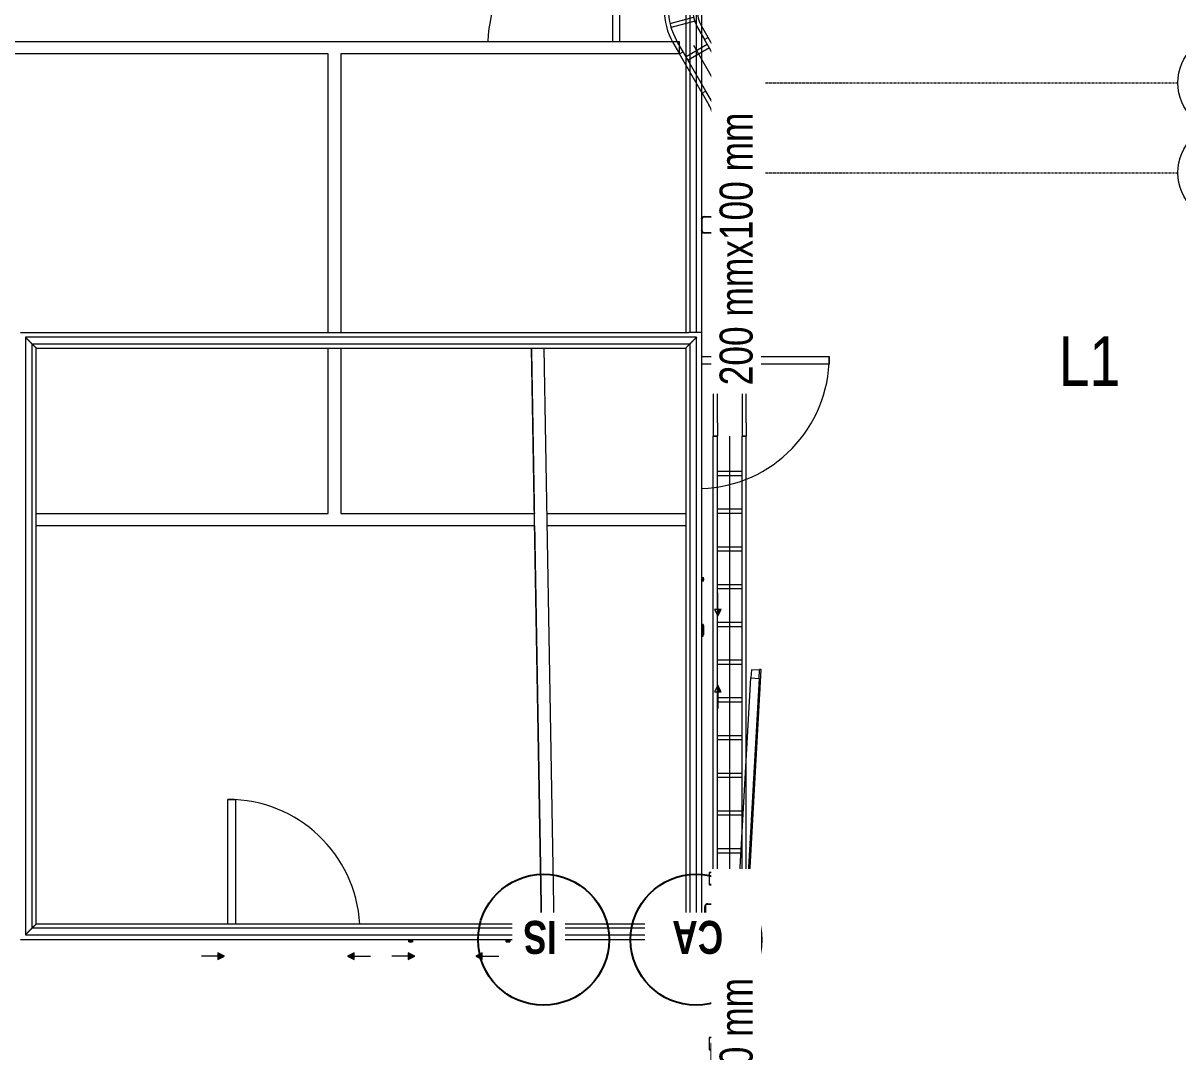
# Model space of a CAD drawing. Header units: centimetres. Extents: x -1906 to 5208, y -261 to 2955.
# Drawn here: x 3572 to 4272, y 744 to 1367 of the extents above; entities that cross this region are included whole.
import ezdxf

# ---------------------------------------------------------------- set-up
doc = ezdxf.new("R2010")
doc.units = ezdxf.units.CM
for name, pattern in [('_Overhead_2_', [0.47625, 0.3175, -0.15875]), ('Grid Line', [2.2225, 1.27, -0.3175, 0.3175, -0.3175]), ('Hidden', [0.714375, 0.47625, -0.238125])]:
    doc.linetypes.add(name, pattern=pattern)
for name, color, linetype, lineweight in [('A-ANNO-NOTE', 7, 'Continuous', 18), ('A-DETL-GENF', 7, 'Continuous', 18), ('A-DETL-HDLN', 7, 'Hidden', 18), ('A-DOOR', 7, 'Continuous', 18), ('A-FLOR', 7, 'Continuous', 18), ('A-FLOR-HRAL', 7, 'Continuous', 9), ('A-GENM', 7, 'Continuous', 18), ('A-GLAZ', 7, 'Continuous', 18), ('A-WALL', 7, 'Continuous', 18), ('E-CABL-TRAY', 7, 'Continuous', 18), ('E-CABL-TRAY-CNTR', 7, 'Continuous', 18), ('E-CABL-TRAY-IDEN', 7, 'Continuous', 9), ('E-LITE-EQPM', 7, 'Continuous', 18), ('E-LITE-EQPM-IDEN', 7, 'Continuous', 18), ('M-EQPM', 7, 'Continuous', 18), ('S-COLS', 7, 'Continuous', 18), ('S-GRID', 7, 'Continuous', 9), ('S-GRID-IDEN', 7, 'Continuous', 9)]:
    doc.layers.add(name, color=color, linetype=linetype, lineweight=lineweight)
doc.layers.add('E-CABL-TRAY-ANNO', color=7, linetype='Continuous', lineweight=18, true_color=0x007f00)
doc.styles.add('Arial_1', font='arial.ttf', dxfattribs={"width": 0.8, "height": 30})
doc.styles.add('Century Gothic_1', font='GOTHIC.TTF', dxfattribs={"width": 0.8, "height": 20})
doc.styles.add('Century Gothic_B_1', font='GOTHICB.TTF', dxfattribs={"width": 0.8, "height": 20})

# ---------------------------------------------------------------- blocks, each defined once
blk = doc.blocks.new('HSS Rectangular-Column - 100 x 100 mm-1540484-Planta Bodega almacenamiento insumos')
at = {"layer": 'S-COLS', "color": 253, "lineweight": 9, "true_color": 0xaaaaaa}
for p, q in [((-4.6, 3.6475), (-4.6, -3.6475)), ((3.6475, 4.6), (-3.6475, 4.6)), ((-3.095, 5), (3.095, 5)), ((4.6, -3.6475), (4.6, 3.6475)), ((5, 3.095), (5, -3.095)), ((-3.6475, -4.6), (3.6475, -4.6)), ((3.095, -5), (-3.095, -5))]:
    blk.add_line(p, q, dxfattribs=at)
for centre, radius, start, end in [((-3.095, 3.095), 1.905, 90, 172.8625433), ((-3.6475, 3.6475), 0.9525, 90, 180), ((3.095, 3.095), 1.905, 360, 90), ((3.6475, 3.6475), 0.9525, 360, 90), ((-3.095, -3.095), 1.905, 187.1374567, 270), ((-3.6475, -3.6475), 0.9525, 180, 270), ((3.095, -3.095), 1.905, 270, 360), ((3.6475, -3.6475), 0.9525, 270, 0)]:
    blk.add_arc(centre, radius, start, end, dxfattribs=at)
blk = doc.blocks.new('HSS Rectangular-Column - 75 x 75-1540948-Planta Bodega almacenamiento insumos')
at = {"layer": 'S-COLS', "color": 253, "lineweight": 9, "true_color": 0xaaaaaa}
for p, q in [((2.36, 3.75), (2.8, 3.75)), ((3.35, -2.4), (3.35, 2.4)), ((3.75, 2.8), (3.75, -2.8)), ((2.8, -3.75), (2.36, -3.75))]:
    blk.add_line(p, q, dxfattribs=at)
for centre, radius, start, end in [((2.4, 2.4), 0.953, 360, 90), ((2.8, 2.8), 0.95, 360, 90), ((2.4, -2.4), 0.952, 270, 360), ((2.8, -2.8), 0.95, 270, 360)]:
    blk.add_arc(centre, radius, start, end, dxfattribs=at)
blk = doc.blocks.new('HSS Rectangular-Column - 100 x 100 mm-1541140-Planta Bodega almacenamiento insumos')
at = {"layer": 'S-COLS', "color": 253, "lineweight": 9, "true_color": 0xaaaaaa}
for p, q in [((-5, -3.1), (-5, 3.09)), ((-4.6, 3.65), (-4.6, -3.65)), ((1.14, 4.6), (-3.65, 4.6)), ((-3.1, 5), (1.14, 5)), ((1.61, 5), (3.09, 5)), ((3.65, 4.6), (1.61, 4.6)), ((4.6, -3.65), (4.6, 3.65)), ((5, 3.09), (5, -3.1)), ((-3.65, -4.6), (1.14, -4.6)), ((1.14, -5), (-3.1, -5)), ((1.61, -4.6), (3.65, -4.6)), ((3.09, -5), (1.61, -5))]:
    blk.add_line(p, q, dxfattribs=at)
for centre, radius, start, end in [((-3.1, 3.09), 1.9, 90, 180), ((-3.65, 3.65), 0.952, 90, 180), ((3.09, 3.09), 1.91, 360, 90), ((3.65, 3.65), 0.953, 360, 90), ((-3.1, -3.1), 1.91, 180, 270), ((-3.65, -3.65), 0.953, 180, 270), ((3.09, -3.1), 1.9, 270, 360), ((3.65, -3.65), 0.952, 270, 0)]:
    blk.add_arc(centre, radius, start, end, dxfattribs=at)
blk = doc.blocks.new('Cerca Interior 1_00 x 2_45 - L_1_00m-1533187-Planta Bodega almacenamiento insumos')
at = {"layer": 'A-GENM', "color": 254, "lineweight": 9, "true_color": 0xd4d4d4}
for p, q in [((-22.05, 2.8), (-25.3, 2.8)), ((-25.3, 2.8), (-25.3, -2.8)), ((-25, 2.5), (-22.05, 2.5)), ((-25, -2.5), (-25, 2.5)), ((0, 2.8), (-22.05, 2.8)), ((-22.05, 2.5), (0, 2.5)), ((-3.75, 3.45), (-3.75, -3.45)), ((-3.6, -3.45), (-3.6, 3.45)), ((3.45, 3.75), (-3.45, 3.75)), ((-3.45, 3.6), (3.45, 3.6)), ((0, 2.5), (0, 2.8)), ((3.6, 0.25), (0, 0.25)), ((0, 0.25), (0, 0.13)), ((3.6, 3.45), (3.6, -3.45)), ((3.75, -3.45), (3.75, 3.45)), ((96.25, 0.25), (3.75, 0.25)), ((96.25, 3.45), (96.25, -3.45)), ((96.4, -3.45), (96.4, 3.45)), ((100, 0.25), (96.4, 0.25)), ((103.45, 3.75), (96.55, 3.75)), ((96.55, 3.6), (103.45, 3.6)), ((100, -0.25), (100, 0.25)), ((103.6, 3.45), (103.6, -3.45)), ((103.75, -3.45), (103.75, 3.45)), ((-25.3, -2.8), (-22.05, -2.8)), ((-22.05, -2.5), (-25, -2.5)), ((0, -2.5), (-22.05, -2.5)), ((-22.05, -2.8), (0, -2.8)), ((3.45, -3.6), (-3.45, -3.6)), ((-3.45, -3.75), (3.45, -3.75)), ((0, -0.25), (3.6, -0.25)), ((0, -2.8), (0, -2.5)), ((3.75, -0.25), (96.25, -0.25)), ((96.4, -0.25), (100, -0.25)), ((103.45, -3.6), (96.55, -3.6)), ((96.55, -3.75), (103.45, -3.75))]:
    blk.add_line(p, q, dxfattribs=at)
for centre, radius, start, end in [((-3.45, 3.45), 0.3, 90, 180), ((-3.45, 3.45), 0.3, 90, 180), ((-3.45, 3.45), 0.15, 90, 180), ((-3.45, 3.45), 0.15, 90, 180), ((0, 0), 0.25, 360, 180), ((0, 0), 0.25, 180, 360), ((0, 0), 0.25, 180, 195), ((0, 0), 0.25, 90, 165), ((3.45, 3.45), 0.3, 0, 90), ((3.45, 3.45), 0.3, 360, 90), ((3.45, 3.45), 0.15, 360, 90), ((3.45, 3.45), 0.15, 0, 90), ((10, 0), 0.25, 0, 180), ((10, 0), 0.25, 180, 360), ((90, 0), 0.25, 0, 180), ((90, 0), 0.25, 180, 360), ((96.55, 3.45), 0.3, 90, 180), ((96.55, 3.45), 0.3, 90, 180), ((96.55, 3.45), 0.15, 90, 180), ((96.55, 3.45), 0.15, 90, 180), ((103.45, 3.45), 0.3, 0, 90), ((103.45, 3.45), 0.3, 360, 90), ((103.45, 3.45), 0.15, 360, 90), ((103.45, 3.45), 0.15, 360, 90), ((-3.45, -3.45), 0.3, 180, 270), ((-3.45, -3.45), 0.3, 180, 270), ((-3.45, -3.45), 0.15, 180, 270), ((-3.45, -3.45), 0.15, 180, 270), ((0, 0), 0.25, 210, 270), ((3.45, -3.45), 0.3, 270, 0), ((3.45, -3.45), 0.15, 270, 360), ((3.45, -3.45), 0.3, 270, 360), ((3.45, -3.45), 0.15, 270, 0), ((96.55, -3.45), 0.3, 180, 270), ((96.55, -3.45), 0.3, 180, 270), ((96.55, -3.45), 0.15, 180, 270), ((96.55, -3.45), 0.15, 180, 270), ((103.45, -3.45), 0.3, 270, 0), ((103.45, -3.45), 0.15, 270, 360), ((103.45, -3.45), 0.3, 270, 360), ((103.45, -3.45), 0.15, 270, 0)]:
    blk.add_arc(centre, radius, start, end, dxfattribs=at)
blk = doc.blocks.new('M_RVR_Porton corredizo - M_RVR_Porton corredizo-1549249-Planta Bodega almacenamiento insumos')
at = {"layer": 'A-GENM', "color": 254, "lineweight": 9, "true_color": 0xd4d4d4}
for p, q in [((-123.01, 2.5), (-124.16, 2.5)), ((-124.16, 2.5), (-124.16, -2.5)), ((-119.16, 2.5), (-123.01, 2.5)), ((-119.16, 2.5), (-2.52, 2.5)), ((-119.16, -2.5), (-119.16, 2.5)), ((-2.52, 2.5), (-2.52, -2.5)), ((2.48, 2.5), (-2.52, 2.5)), ((2.48, -2.5), (2.48, 2.5)), ((2.52, 2.5), (120.96, 2.5)), ((2.52, -2.5), (2.52, 2.5)), ((125.96, 2.5), (120.96, 2.5)), ((120.96, 2.5), (120.96, -2.5)), ((125.96, -2.5), (125.96, 2.5)), ((-124.16, -2.5), (-124.91, -2.5)), ((-124.91, -2.5), (-124.91, -2.52)), ((-124.91, -2.52), (-124.91, -2.57)), ((-124.91, -2.57), (-124.91, -2.65)), ((-124.91, -2.65), (-124.91, -3)), ((-124.91, -3), (-124.91, -3.25)), ((-124.91, -3.25), (-124.91, -3.5)), ((-124.91, -3.5), (-122.68, -3.5)), ((-124.16, -2.5), (-122.73, -2.5)), ((-122.73, -2.5), (-119.16, -2.5)), ((-122.68, -3.5), (126.43, -3.5)), ((-2.52, -2.5), (-119.16, -2.5)), ((-2.52, -2.5), (2.48, -2.5)), ((120.96, -2.5), (2.52, -2.5)), ((120.96, -2.5), (125.96, -2.5)), ((126.43, -2.5), (125.96, -2.5)), ((126.43, -3), (126.43, -2.5)), ((126.43, -3.5), (126.43, -3))]:
    blk.add_line(p, q, dxfattribs=at)
for centre, start, end in [((-116.66, -3), 0, 180), ((-116.66, -3), 180, 360), ((-111.66, -3), 0, 180), ((-111.66, -3), 180, 360), ((-106.66, -3), 0, 180), ((-106.66, -3), 180, 360), ((-101.66, -3), 0, 180), ((-101.66, -3), 180, 360), ((-96.66, -3), 0, 180), ((-96.66, -3), 180, 360), ((-91.66, -3), 0, 180), ((-91.66, -3), 180, 360), ((-86.66, -3), 0, 180), ((-86.66, -3), 180, 360), ((-81.66, -3), 0, 180), ((-81.66, -3), 180, 360), ((-76.66, -3), 0, 180), ((-76.66, -3), 180, 360), ((-71.66, -3), 0, 180), ((-71.66, -3), 180, 360), ((-66.66, -3), 0, 180), ((-66.66, -3), 180, 360), ((-61.66, -3), 0, 180), ((-61.66, -3), 180, 360), ((-56.66, -3), 0, 180), ((-56.66, -3), 180, 360), ((-51.66, -3), 0, 180), ((-51.66, -3), 180, 360), ((-46.66, -3), 0, 180), ((-46.66, -3), 180, 360), ((-41.66, -3), 0, 180), ((-41.66, -3), 180, 360), ((-36.66, -3), 0, 180), ((-36.66, -3), 180, 360), ((-31.66, -3), 0, 180), ((-31.66, -3), 180, 360), ((-26.66, -3), 0, 180), ((-26.66, -3), 180, 360), ((-21.66, -3), 0, 180), ((-21.66, -3), 180, 360), ((-16.66, -3), 0, 180), ((-16.66, -3), 180, 360), ((-11.66, -3), 0, 180), ((-11.66, -3), 180, 360), ((-6.66, -3), 360, 180), ((-6.66, -3), 180, 360), ((-1.66, -3), 360, 180), ((-1.66, -3), 180, 360), ((3.34, -3), 360, 180), ((3.34, -3), 180, 360), ((8.34, -3), 0, 180), ((8.34, -3), 180, 360), ((13.34, -3), 0, 180), ((13.34, -3), 180, 360), ((18.34, -3), 0, 180), ((18.34, -3), 180, 360), ((23.34, -3), 0, 180), ((23.34, -3), 180, 360), ((28.34, -3), 0, 180), ((28.34, -3), 180, 360), ((33.34, -3), 0, 180), ((33.34, -3), 180, 360), ((38.34, -3), 0, 180), ((38.34, -3), 180, 360), ((43.34, -3), 0, 180), ((43.34, -3), 180, 360), ((48.34, -3), 0, 180), ((48.34, -3), 180, 360), ((53.34, -3), 0, 180), ((53.34, -3), 180, 360), ((58.34, -3), 0, 180), ((58.34, -3), 180, 360), ((63.34, -3), 0, 180), ((63.34, -3), 180, 360), ((68.34, -3), 0, 180), ((68.34, -3), 180, 360), ((73.34, -3), 0, 180), ((73.34, -3), 180, 360), ((78.34, -3), 0, 180), ((78.34, -3), 180, 360), ((83.34, -3), 0, 180), ((83.34, -3), 180, 360), ((88.34, -3), 0, 180), ((88.34, -3), 180, 360), ((93.34, -3), 0, 180), ((93.34, -3), 180, 360), ((98.34, -3), 0, 180), ((98.34, -3), 180, 300), ((98.34, -3), 300.0069, 360), ((103.34, -3), 0, 180), ((103.34, -3), 180, 360), ((108.34, -3), 0, 180), ((108.34, -3), 180, 360), ((113.34, -3), 0, 180), ((113.34, -3), 180, 360), ((118.34, -3), 0, 180), ((118.34, -3), 180, 360)]:
    blk.add_arc(centre, 0.5, start, end, dxfattribs=at)
blk = doc.blocks.new('M_Door-Passage-Single-Flush - 800 x 2000mm-1565678-Planta Bodega almacenamiento insumos')
at = {"layer": 'A-DOOR', "color": 253, "true_color": 0xaaaaaa}
for p, q in [((35.5, -81.885), (35.5, -4.385)), ((40, -4.385), (40, -81.885)), ((40, -81.885), (35.5, -81.885))]:
    blk.add_line(p, q, dxfattribs=at)
at = {"layer": 'A-DOOR', "color": 253, "lineweight": 9, "true_color": 0xaaaaaa}
blk.add_arc((40, -1.885), 80, 181.796593, 270, dxfattribs=at)
blk = doc.blocks.new('M_Door-Passage-Single-Flush - 800 x 2000mm-V87-Planta Bodega almacenamiento insumos')
at = {"layer": 'A-DOOR', "color": 253, "true_color": 0xaaaaaa}
for p, q in [((35.5, -81.89), (35.5, -6.36)), ((40, -6.36), (40, -81.89)), ((40, -81.89), (35.5, -81.89))]:
    blk.add_line(p, q, dxfattribs=at)
at = {"layer": 'A-DOOR', "color": 253, "lineweight": 9, "true_color": 0xaaaaaa}
blk.add_arc((40, -1.89), 80, 183.23387, 270, dxfattribs=at)
blk = doc.blocks.new('Windows_Opening-Slide_Strugal_S70P_Two-Leaf_INT - 700 x 1250-1565679-Planta Bodega almacenamiento insumos')
at = {"layer": 'A-DETL-GENF', "lineweight": 9, "true_color": 0xe2e2e2}
for points in [[(-22.45, -15.75), (-18.45, -13.75), (-22.45, -11.75), (-22.45, -14.05)], [(22.45, -15.75), (22.45, -11.75), (18.45, -13.75), (19.05, -14.05)]]:
    blk.add_hatch(color=254, dxfattribs=at).paths.add_polyline_path(points)
at = {"layer": 'A-DETL-GENF', "color": 253, "lineweight": 9, "true_color": 0xaaaaaa}
for p, q in [((-22.45, -13.75), (-32.45, -13.75)), ((-22.45, -11.75), (-22.45, -15.75)), ((-18.45, -13.75), (-22.45, -11.75)), ((-22.45, -15.75), (-18.45, -13.75)), ((22.45, -11.75), (18.45, -13.75)), ((18.45, -13.75), (22.45, -15.75)), ((22.45, -15.75), (22.45, -11.75)), ((22.45, -13.75), (32.45, -13.75))]:
    blk.add_line(p, q, dxfattribs=at)
at = {"layer": 'A-GLAZ', "color": 253, "lineweight": 9, "true_color": 0xaaaaaa}
for p, q in [((36.91, -3.75), (36.91, -4.3)), ((36.91, -4.3), (39.21, -4.3)), ((36.96, -5.1), (36.96, -4.3)), ((36.96, -5.1), (39.16, -5.1)), ((37.46, -5.11), (37.53, -5.11)), ((37.46, -5.11), (37.97, -5.11)), ((37.46, -5.11), (37.6, -5.11)), ((37.96, -5.11), (37.53, -5.11)), ((37.61, -5.11), (37.55, -5.11)), ((37.61, -5.11), (37.55, -5.11)), ((37.6, -5.11), (37.96, -5.11)), ((38.64, -5.11), (37.6, -5.11)), ((37.97, -5.11), (37.61, -5.11)), ((37.61, -5.11), (38.34, -5.11)), ((38.01, -5.11), (37.96, -5.11)), ((37.97, -5.11), (38.1, -5.11)), ((37.97, -5.11), (38.1, -5.11)), ((38.34, -5.11), (38.43, -5.11)), ((38.43, -5.11), (38.56, -5.11)), ((38.56, -5.11), (38.64, -5.11)), ((39.16, -4.3), (39.16, -5.1)), ((39.21, -4.3), (39.21, -3.75))]:
    blk.add_line(p, q, dxfattribs=at)
blk = doc.blocks.new('Windows_Opening-Slide_Strugal_S70P_Two-Leaf_INT - 950 x 1250-1566672-Planta Bodega almacenamiento insumos')
at = {"layer": 'A-DETL-GENF', "lineweight": 9, "true_color": 0xe2e2e2}
for points in [[(-25, -13.53), (-25, -15.75), (-21, -13.75), (-21.45, -13.53)], [(21, -13.75), (25, -15.75), (25, -13.53), (21.45, -13.53)]]:
    blk.add_hatch(color=254, dxfattribs=at).paths.add_polyline_path(points)
at = {"layer": 'A-DETL-GENF', "color": 253, "lineweight": 9, "true_color": 0xaaaaaa}
for p, q in [((-25, -13.75), (-35, -13.75)), ((-25, -11.75), (-25, -15.75)), ((-21, -13.75), (-25, -11.75)), ((-25, -15.75), (-21, -13.75)), ((25, -11.75), (21, -13.75)), ((21, -13.75), (25, -15.75)), ((25, -15.75), (25, -11.75)), ((25, -13.75), (35, -13.75))]:
    blk.add_line(p, q, dxfattribs=at)
at = {"layer": 'A-GLAZ', "color": 253, "lineweight": 9, "true_color": 0xaaaaaa}
for p, q in [((42, -3.75), (42, -4.3)), ((42, -4.3), (44.3, -4.3)), ((42.05, -5.1), (42.05, -4.3)), ((42.05, -5.1), (44.25, -5.1)), ((42.55, -5.11), (42.62, -5.11)), ((42.55, -5.11), (43.06, -5.11)), ((42.55, -5.11), (42.69, -5.11)), ((43.05, -5.11), (42.62, -5.11)), ((42.7, -5.11), (42.64, -5.11)), ((42.7, -5.11), (42.64, -5.11)), ((42.69, -5.11), (43.05, -5.11)), ((43.73, -5.11), (42.69, -5.11)), ((43.06, -5.11), (42.7, -5.11)), ((42.7, -5.11), (43.43, -5.11)), ((43.11, -5.11), (43.05, -5.11)), ((43.06, -5.11), (43.2, -5.11)), ((43.06, -5.11), (43.2, -5.11)), ((43.43, -5.11), (43.52, -5.11)), ((43.52, -5.11), (43.65, -5.11)), ((43.65, -5.11), (43.73, -5.11)), ((44.25, -4.3), (44.25, -5.1)), ((44.3, -4.3), (44.3, -3.75))]:
    blk.add_line(p, q, dxfattribs=at)
blk = doc.blocks.new('Windows_Opening-Slide_Strugal_S70P_Two-Leaf_INT - 1_35 x 1_65-1566776-Planta Bodega almacenamiento insumos')
at = {"layer": 'A-DETL-GENF', "lineweight": 9, "true_color": 0xe2e2e2}
for points in [[(-41.25, -15.75), (-37.25, -13.75), (-41.25, -11.75), (-41.25, -14.05)], [(41.25, -15.75), (41.25, -11.75), (37.25, -13.75), (37.85, -14.05)]]:
    blk.add_hatch(color=254, dxfattribs=at).paths.add_polyline_path(points)
at = {"layer": 'A-DETL-GENF', "color": 253, "lineweight": 9, "true_color": 0xaaaaaa}
for p, q in [((-41.25, -13.75), (-51.25, -13.75)), ((-41.25, -11.75), (-41.25, -15.75)), ((-37.25, -13.75), (-41.25, -11.75)), ((-41.25, -15.75), (-37.25, -13.75)), ((41.25, -11.75), (37.25, -13.75)), ((37.25, -13.75), (41.25, -15.75)), ((41.25, -15.75), (41.25, -11.75)), ((41.25, -13.75), (51.25, -13.75))]:
    blk.add_line(p, q, dxfattribs=at)
at = {"layer": 'A-GLAZ', "color": 253, "lineweight": 9, "true_color": 0xaaaaaa}
for p, q in [((74.5, -3.75), (74.5, -4.3)), ((74.5, -4.3), (76.8, -4.3)), ((74.55, -5.1), (74.55, -4.3)), ((74.55, -5.1), (76.75, -5.1)), ((75.05, -5.11), (75.12, -5.11)), ((75.05, -5.11), (75.56, -5.11)), ((75.05, -5.11), (75.19, -5.11)), ((75.55, -5.11), (75.12, -5.11)), ((75.2, -5.11), (75.14, -5.11)), ((75.2, -5.11), (75.14, -5.11)), ((75.19, -5.11), (75.55, -5.11)), ((76.23, -5.11), (75.19, -5.11)), ((75.56, -5.11), (75.2, -5.11)), ((75.2, -5.11), (75.93, -5.11)), ((75.61, -5.11), (75.55, -5.11)), ((75.56, -5.11), (75.7, -5.11)), ((75.56, -5.11), (75.7, -5.11)), ((75.93, -5.11), (76.02, -5.11)), ((76.02, -5.11), (76.15, -5.11)), ((76.15, -5.11), (76.23, -5.11)), ((76.75, -4.3), (76.75, -5.1)), ((76.8, -4.3), (76.8, -3.75))]:
    blk.add_line(p, q, dxfattribs=at)
blk = doc.blocks.new('Railing - Railing-1567521-Planta Bodega almacenamiento insumos')
at = {"layer": 'A-FLOR-HRAL', "color": 253, "true_color": 0xaaaaaa}
for p, q in [((-2110.67, 1176.55), (-2517.28, 1176.55)), ((-2517.28, 1176.55), (-2517.28, 814.52)), ((-2110.67, 814.52), (-2110.67, 1176.55)), ((-2513.28, 1172.55), (-2114.67, 1172.55)), ((-2513.28, 818.52), (-2513.28, 1172.55)), ((-2510.78, 1170.05), (-2117.17, 1170.05)), ((-2510.78, 821.02), (-2510.78, 1170.05)), ((-2117.17, 1170.05), (-2117.17, 821.02)), ((-2114.67, 1172.55), (-2114.67, 818.52)), ((-2117.17, 821.02), (-2510.78, 821.02)), ((-2517.28, 814.52), (-2110.67, 814.52)), ((-2114.67, 818.52), (-2513.28, 818.52))]:
    blk.add_line(p, q, dxfattribs=at)
for points, knots in [([(-2517.28, 1176.55), (-2517.28, 1176.55), (-2517.25, 1176.52), (-2517.13, 1176.4), (-2517.02, 1176.29), (-2516.9, 1176.17), (-2516.79, 1176.05), (-2516.67, 1175.94), (-2516.5, 1175.77), (-2516.32, 1175.59), (-2516.17, 1175.44), (-2516.05, 1175.32), (-2515.92, 1175.19), (-2515.8, 1175.07), (-2515.67, 1174.94), (-2515.54, 1174.81), (-2515.41, 1174.68), (-2515.28, 1174.55), (-2515.15, 1174.42), (-2515.02, 1174.29), (-2514.89, 1174.16), (-2514.76, 1174.03), (-2514.64, 1173.91), (-2514.52, 1173.78), (-2514.4, 1173.66), (-2514.28, 1173.55), (-2514.17, 1173.44), (-2514.03, 1173.3), (-2513.9, 1173.16), (-2513.78, 1173.05), (-2513.67, 1172.93), (-2513.54, 1172.81), (-2513.43, 1172.7), (-2513.32, 1172.58), (-2513.28, 1172.55), (-2513.28, 1172.55)], [0, 0, 0, 0, 0.083333, 0.125, 0.166667, 0.208333, 0.229167, 0.25, 0.291667, 0.333333, 0.354167, 0.375, 0.395833, 0.416667, 0.4375, 0.458333, 0.479167, 0.5, 0.520833, 0.541667, 0.5625, 0.583333, 0.604167, 0.625, 0.645833, 0.666667, 0.6875, 0.708333, 0.75, 0.770833, 0.791667, 0.833333, 0.875, 0.916667, 1, 1, 1, 1]), ([(-2110.67, 1176.55), (-2110.67, 1176.55), (-2110.7, 1176.52), (-2110.82, 1176.4), (-2110.93, 1176.29), (-2111.05, 1176.17), (-2111.16, 1176.05), (-2111.28, 1175.94), (-2111.45, 1175.77), (-2111.63, 1175.59), (-2111.78, 1175.44), (-2111.9, 1175.32), (-2112.02, 1175.19), (-2112.15, 1175.07), (-2112.28, 1174.94), (-2112.41, 1174.81), (-2112.54, 1174.68), (-2112.67, 1174.55), (-2112.8, 1174.42), (-2112.93, 1174.29), (-2113.06, 1174.16), (-2113.19, 1174.03), (-2113.31, 1173.91), (-2113.43, 1173.78), (-2113.55, 1173.66), (-2113.67, 1173.55), (-2113.78, 1173.44), (-2113.92, 1173.3), (-2114.05, 1173.16), (-2114.17, 1173.05), (-2114.28, 1172.93), (-2114.41, 1172.81), (-2114.52, 1172.7), (-2114.63, 1172.58), (-2114.67, 1172.55), (-2114.67, 1172.55)], [0, 0, 0, 0, 0.083333, 0.125, 0.166667, 0.208333, 0.229167, 0.25, 0.291667, 0.333333, 0.354167, 0.375, 0.395833, 0.416667, 0.4375, 0.458333, 0.479167, 0.5, 0.520833, 0.541667, 0.5625, 0.583333, 0.604167, 0.625, 0.645833, 0.666667, 0.6875, 0.708333, 0.75, 0.770833, 0.791667, 0.833333, 0.875, 0.916667, 1, 1, 1, 1]), ([(-2513.28, 1172.55), (-2513.25, 1172.51), (-2513.17, 1172.43), (-2513.04, 1172.31), (-2512.91, 1172.18), (-2512.78, 1172.05), (-2512.65, 1171.92), (-2512.52, 1171.79), (-2512.39, 1171.66), (-2512.26, 1171.53), (-2512.14, 1171.41), (-2512.02, 1171.28), (-2511.9, 1171.16), (-2511.78, 1171.05), (-2511.67, 1170.94), (-2511.53, 1170.8), (-2511.4, 1170.66), (-2511.28, 1170.55), (-2511.17, 1170.43), (-2511.04, 1170.31), (-2510.93, 1170.2), (-2510.82, 1170.08), (-2510.78, 1170.05), (-2510.78, 1170.05)], [0.4195062, 0.4195062, 0.4195062, 0.4195062, 0.4375, 0.4583333, 0.4791667, 0.5, 0.5208333, 0.5416667, 0.5625, 0.5833333, 0.6041667, 0.625, 0.6458333, 0.6666667, 0.6875, 0.7083333, 0.75, 0.7708333, 0.7916667, 0.8333333, 0.875, 0.9166667, 1, 1, 1, 1]), ([(-2114.67, 1172.55), (-2114.7, 1172.51), (-2114.78, 1172.44), (-2114.91, 1172.31), (-2115.04, 1172.18), (-2115.17, 1172.05), (-2115.3, 1171.92), (-2115.43, 1171.79), (-2115.56, 1171.66), (-2115.69, 1171.53), (-2115.81, 1171.41), (-2115.93, 1171.28), (-2116.05, 1171.16), (-2116.17, 1171.05), (-2116.28, 1170.94), (-2116.42, 1170.8), (-2116.55, 1170.66), (-2116.67, 1170.55), (-2116.78, 1170.43), (-2116.91, 1170.31), (-2117.02, 1170.2), (-2117.13, 1170.08), (-2117.17, 1170.05), (-2117.17, 1170.05)], [0.4195062, 0.4195062, 0.4195062, 0.4195062, 0.4375, 0.4583333, 0.4791667, 0.5, 0.5208333, 0.5416667, 0.5625, 0.5833333, 0.6041667, 0.625, 0.6458333, 0.6666667, 0.6875, 0.7083333, 0.75, 0.7708333, 0.7916667, 0.8333333, 0.875, 0.9166667, 1, 1, 1, 1]), ([(-2510.78, 821.02), (-2510.78, 821.02), (-2510.82, 820.98), (-2510.93, 820.87), (-2511.04, 820.76), (-2511.17, 820.63), (-2511.28, 820.52), (-2511.4, 820.4), (-2511.53, 820.27), (-2511.67, 820.13), (-2511.78, 820.02), (-2511.9, 819.9), (-2512.02, 819.78), (-2512.14, 819.66), (-2512.26, 819.54), (-2512.39, 819.41), (-2512.52, 819.28), (-2512.65, 819.15), (-2512.78, 819.02), (-2512.91, 818.89), (-2513.04, 818.76), (-2513.17, 818.63), (-2513.25, 818.55), (-2513.28, 818.52)], [-1, -1, -1, -1, -0.9166667, -0.875, -0.8333333, -0.7916667, -0.7708333, -0.75, -0.7083333, -0.6875, -0.6666667, -0.6458333, -0.625, -0.6041667, -0.5833333, -0.5625, -0.5416667, -0.5208333, -0.5, -0.4791667, -0.4583333, -0.4375, -0.4195062, -0.4195062, -0.4195062, -0.4195062]), ([(-2114.67, 818.52), (-2114.7, 818.55), (-2114.78, 818.63), (-2114.91, 818.76), (-2115.04, 818.89), (-2115.17, 819.02), (-2115.3, 819.15), (-2115.43, 819.28), (-2115.56, 819.41), (-2115.69, 819.54), (-2115.81, 819.66), (-2115.93, 819.78), (-2116.05, 819.9), (-2116.17, 820.02), (-2116.28, 820.13), (-2116.42, 820.27), (-2116.55, 820.4), (-2116.67, 820.52), (-2116.78, 820.63), (-2116.91, 820.76), (-2117.02, 820.87), (-2117.13, 820.98), (-2117.17, 821.02), (-2117.17, 821.02)], [0.4195062, 0.4195062, 0.4195062, 0.4195062, 0.4375, 0.4583333, 0.4791667, 0.5, 0.5208333, 0.5416667, 0.5625, 0.5833333, 0.6041667, 0.625, 0.6458333, 0.6666667, 0.6875, 0.7083333, 0.75, 0.7708333, 0.7916667, 0.8333333, 0.875, 0.9166667, 1, 1, 1, 1]), ([(-2513.28, 818.52), (-2513.28, 818.52), (-2513.32, 818.48), (-2513.43, 818.37), (-2513.54, 818.26), (-2513.67, 818.13), (-2513.78, 818.02), (-2513.9, 817.9), (-2514.03, 817.77), (-2514.17, 817.63), (-2514.28, 817.52), (-2514.4, 817.4), (-2514.52, 817.28), (-2514.64, 817.16), (-2514.76, 817.04), (-2514.89, 816.91), (-2515.02, 816.78), (-2515.15, 816.65), (-2515.28, 816.52), (-2515.41, 816.39), (-2515.54, 816.26), (-2515.67, 816.13), (-2515.8, 816), (-2515.92, 815.88), (-2516.05, 815.75), (-2516.17, 815.63), (-2516.28, 815.52), (-2516.39, 815.41), (-2516.54, 815.26), (-2516.67, 815.13), (-2516.79, 815.01), (-2516.9, 814.9), (-2517.02, 814.78), (-2517.13, 814.67), (-2517.25, 814.55), (-2517.28, 814.52), (-2517.28, 814.52)], [-1, -1, -1, -1, -0.916667, -0.875, -0.833333, -0.791667, -0.770833, -0.75, -0.708333, -0.6875, -0.666667, -0.645833, -0.625, -0.604167, -0.583333, -0.5625, -0.541667, -0.520833, -0.5, -0.479167, -0.458333, -0.4375, -0.416667, -0.395833, -0.375, -0.354167, -0.333333, -0.3125, -0.291667, -0.25, -0.229167, -0.208333, -0.166667, -0.125, -0.083333, 0, 0, 0, 0]), ([(-2110.67, 814.52), (-2110.67, 814.52), (-2110.7, 814.55), (-2110.82, 814.67), (-2110.93, 814.78), (-2111.05, 814.9), (-2111.16, 815.01), (-2111.28, 815.13), (-2111.45, 815.3), (-2111.63, 815.48), (-2111.78, 815.63), (-2111.9, 815.75), (-2112.03, 815.88), (-2112.15, 816), (-2112.28, 816.13), (-2112.41, 816.26), (-2112.54, 816.39), (-2112.67, 816.52), (-2112.8, 816.65), (-2112.93, 816.78), (-2113.06, 816.91), (-2113.19, 817.04), (-2113.31, 817.16), (-2113.43, 817.28), (-2113.55, 817.4), (-2113.67, 817.52), (-2113.78, 817.63), (-2113.92, 817.77), (-2114.05, 817.9), (-2114.17, 818.02), (-2114.28, 818.13), (-2114.41, 818.26), (-2114.52, 818.37), (-2114.63, 818.48), (-2114.67, 818.52), (-2114.67, 818.52)], [0, 0, 0, 0, 0.083333, 0.125, 0.166667, 0.208333, 0.229167, 0.25, 0.291667, 0.333333, 0.354167, 0.375, 0.395833, 0.416667, 0.4375, 0.458333, 0.479167, 0.5, 0.520833, 0.541667, 0.5625, 0.583333, 0.604167, 0.625, 0.645833, 0.666667, 0.6875, 0.708333, 0.75, 0.770833, 0.791667, 0.833333, 0.875, 0.916667, 1, 1, 1, 1])]:
    blk.add_open_spline(points, degree=3, knots=knots, dxfattribs=at)
blk = doc.blocks.new('Railing - Railing-1570653-Planta Bodega almacenamiento insumos')
at = {"layer": 'A-FLOR-HRAL', "color": 253, "true_color": 0xaaaaaa}
for p, q in [((-2117.17, 1719.32), (-2117.17, 1179.55)), ((-2114.67, 1719.32), (-2114.67, 1179.55)), ((-2110.67, 1179.55), (-2110.67, 1719.32))]:
    blk.add_line(p, q, dxfattribs=at)
blk = doc.blocks.new('M_Door-Passage-Single-Flush - 800 x 2000mm-1954125-Planta Bodega almacenamiento insumos')
at = {"layer": 'A-DOOR', "color": 253, "true_color": 0xaaaaaa}
for p, q in [((40, 81.885), (35.5, 81.885)), ((35.5, 81.885), (35.5, 4.385)), ((40, 4.385), (40, 81.885))]:
    blk.add_line(p, q, dxfattribs=at)
at = {"layer": 'A-DOOR', "color": 253, "lineweight": 9, "true_color": 0xaaaaaa}
blk.add_arc((40, 1.885), 80, 90, 178.203407, dxfattribs=at)
blk = doc.blocks.new('PQ_RVR_ARQ-01_ZZ_ZZ_MO_T_A_rvt-2-Planta Bodega almacenamiento insumos')
at = {"layer": 'A-FLOR', "color": 254, "linetype": '_Overhead_2_', "lineweight": 9, "true_color": 0xd4d4d4}
for p, q in [((-2210.63, 1170.07), (-2208.87, 1069.77)), ((-2208.74, 1062.27), (-2204.53, 821.02))]:
    blk.add_line(p, q, dxfattribs=at)
at = {"layer": 'A-WALL', "color": 253, "lineweight": 9, "true_color": 0xaaaaaa}
for p, q in [((-2107.67, 1719.32), (-2107.67, 1179.55)), ((-2541.51, 1355.79), (-2120.88, 1355.79)), ((-2120.88, 1348.29), (-2120.88, 1355.79)), ((-2333.72, 1348.29), (-2541.51, 1348.29)), ((-2333.72, 1179.55), (-2333.72, 1348.29)), ((-2120.88, 1348.29), (-2326.22, 1348.29)), ((-2326.22, 1348.29), (-2326.22, 1179.55)), ((-2520.28, 1179.55), (-2115.17, 1179.55)), ((-2107.67, 1179.55), (-2115.17, 1179.55)), ((-2107.67, 1179.55), (-2107.67, 819.02)), ((-2333.72, 1069.77), (-2333.72, 1170.05)), ((-2326.22, 1170.05), (-2326.22, 1069.77)), ((-2204.53, 821.02), (-2210.63, 1170.07)), ((-2203.12, 1170.06), (-2197.03, 821.02)), ((-2510.8, 1069.77), (-2333.72, 1069.77)), ((-2326.22, 1069.77), (-2208.87, 1069.77)), ((-2201.37, 1069.77), (-2117.17, 1069.77)), ((-2208.74, 1062.27), (-2510.8, 1062.27)), ((-2208.74, 1062.27), (-2204.53, 821.02)), ((-2117.17, 1062.27), (-2201.24, 1062.27)), ((-2107.67, 811.52), (-2107.67, 819.02)), ((-2107.67, 811.52), (-2520.28, 811.52))]:
    blk.add_line(p, q, dxfattribs=at)
at = {"layer": 'A-DOOR', "color": 253, "lineweight": 9, "true_color": 0xaaaaaa}
blk.add_blockref('M_Door-Passage-Single-Flush - 800 x 2000mm-1954125-Planta Bodega almacenamiento insumos', (-2197.04, 1351.4), dxfattribs=at)
for name, p, rotation in [('M_Door-Passage-Single-Flush - 800 x 2000mm-1565678-Planta Bodega almacenamiento insumos', (-2112.05, 1124.84), 90.00000000000311), ('M_Door-Passage-Single-Flush - 800 x 2000mm-V87-Planta Bodega almacenamiento insumos', (-2354.53, 814.63), 180)]:
    blk.add_blockref(name, p, dxfattribs=dict(at, rotation=rotation))
at = {"layer": 'A-FLOR-HRAL', "color": 253, "lineweight": 9, "true_color": 0xaaaaaa}
for name in ['Railing - Railing-1570653-Planta Bodega almacenamiento insumos', 'Railing - Railing-1567521-Planta Bodega almacenamiento insumos']:
    blk.add_blockref(name, (0, 0), dxfattribs=at)
at = {"layer": 'A-GENM', "color": 253, "lineweight": 9, "true_color": 0xaaaaaa}
for name, p, rotation in [('M_RVR_Porton corredizo - M_RVR_Porton corredizo-1549249-Planta Bodega almacenamiento insumos', (-2081.94, 849.23), 86.78301308929208), ('Cerca Interior 1_00 x 2_45 - L_1_00m-1533187-Planta Bodega almacenamiento insumos', (-2099.22, 748.6), 90.00000000000001)]:
    blk.add_blockref(name, p, dxfattribs=dict(at, rotation=rotation))
at = {"layer": 'A-GLAZ', "color": 253, "lineweight": 9, "true_color": 0xaaaaaa, "rotation": 90.00000000000311}
blk.add_blockref('Windows_Opening-Slide_Strugal_S70P_Two-Leaf_INT - 950 x 1250-1566672-Planta Bodega almacenamiento insumos', (-2111.42, 986.7), dxfattribs=at)
at = {"layer": 'A-GLAZ', "color": 253, "lineweight": 9, "true_color": 0xaaaaaa}
for name, p in [('Windows_Opening-Slide_Strugal_S70P_Two-Leaf_INT - 1_35 x 1_65-1566776-Planta Bodega almacenamiento insumos', (-2359.39, 815.27)), ('Windows_Opening-Slide_Strugal_S70P_Two-Leaf_INT - 700 x 1250-1565679-Planta Bodega almacenamiento insumos', (-2262.85, 815.27))]:
    blk.add_blockref(name, p, dxfattribs=at)
at = {"layer": 'S-COLS', "color": 253, "lineweight": 9, "true_color": 0xaaaaaa}
for name, p in [('HSS Rectangular-Column - 100 x 100 mm-1540484-Planta Bodega almacenamiento insumos', (-2102.73, 1244.73)), ('HSS Rectangular-Column - 75 x 75-1540948-Planta Bodega almacenamiento insumos', (-2110.03, 999.04)), ('HSS Rectangular-Column - 100 x 100 mm-1541140-Planta Bodega almacenamiento insumos', (-2100.61, 828.35))]:
    blk.add_blockref(name, p, dxfattribs=at)
blk = doc.blocks.new('EPC_Codo 90_ - Codo 90_-1470543-Planta Bodega almacenamiento insumos')
at = {"layer": 'E-CABL-TRAY', "lineweight": 9}
for p, q in [((8.89, 16.68), (1.96, 12.68)), ((3.23, 10.48), (10.16, 14.48)), ((10.16, 14.48), (8.89, 16.68)), ((-16.04, 7.46), (-16.04, 10)), ((-16.04, 10), (-8.04, 10)), ((-8.04, 7.46), (-16.04, 7.46)), ((-3.43, 7.9), (-0.98, 8.56)), ((0.39, -6.37), (-3.43, 7.9)), ((-0.98, 8.56), (2.85, -5.72)), ((17.62, 1.56), (10.69, -2.44)), ((18.89, -0.64), (17.62, 1.56)), ((11.96, -4.64), (18.89, -0.64)), ((-16.04, -10), (-16.04, -7.46)), ((-16.04, -7.46), (-8.04, -7.46)), ((-8.04, -10), (-16.04, -10))]:
    blk.add_line(p, q, dxfattribs=at)
for radius in [20, 22.54, 37.46, 40]:
    blk.add_arc((-8.04, 30), radius, 270, 300, dxfattribs=at)
blk = doc.blocks.new('Lighting-Pendant-Vibia-NOTRH-5662 - Standard-1742372-Planta Bodega almacenamiento insumos')
at = {"layer": 'E-LITE-EQPM', "color": 30, "lineweight": 25, "true_color": 0xff8000}
for radius, start, end in [(20, 57.43827, 180), (9, 0, 180), (8, 0, 180), (20, 180, 302.56173), (9, 180, 360), (8, 180, 360)]:
    blk.add_arc((0, 0), radius, start, end, dxfattribs=at)
blk = doc.blocks.new('RVR-PQ-Dispositivo - Pulsador control acceso-1787936-Planta Bodega almacenamiento insumos')
at = {"layer": 'M-EQPM', "color": 1, "lineweight": 25, "true_color": 0xff0000}
for p, q in [((-2115.88, 811.52), (-2105.88, 811.52)), ((-2115.88, 811.52), (-2115.88, 806.52)), ((-2105.88, 806.52), (-2115.88, 806.52)), ((-2105.88, 806.52), (-2105.88, 811.52))]:
    blk.add_line(p, q, dxfattribs=at)
blk = doc.blocks.new('RVR-PQ-Dispositivo - Interruptor simple-1787937-Planta Bodega almacenamiento insumos')
at = {"layer": 'M-EQPM', "color": 96, "lineweight": 25, "true_color": 0x008000}
for p, q in [((-2208.32, 811.52), (-2198.32, 811.52)), ((-2208.32, 811.52), (-2208.32, 806.52)), ((-2198.32, 806.52), (-2208.32, 806.52)), ((-2198.32, 806.52), (-2198.32, 811.52))]:
    blk.add_line(p, q, dxfattribs=at)
blk = doc.blocks.new('EPC_Curva 90_ Interior - Curva 90_ Interior-1470316-Planta Bodega almacenamiento insumos')
at = {"layer": 'A-DETL-HDLN', "lineweight": 9}
for p, q in [((-2097.89, 1154.69), (-2100.43, 1154.69)), ((-2100.43, 1154.69), (-2100.43, 1144.77)), ((-2097.89, 1146.88), (-2097.89, 1154.69)), ((-2080.43, 1154.69), (-2082.97, 1154.69)), ((-2082.97, 1154.69), (-2082.97, 1146.88)), ((-2080.43, 1144.77), (-2080.43, 1154.69)), ((-2097.89, 1146.8), (-2082.97, 1146.8)), ((-2097.89, 1146.8), (-2097.89, 1145.01)), ((-2097.89, 1144.77), (-2097.89, 1145.07)), ((-2097.89, 1145.01), (-2082.97, 1145.01)), ((-2082.97, 1145.01), (-2082.97, 1146.8)), ((-2082.97, 1145.07), (-2082.97, 1144.77))]:
    blk.add_line(p, q, dxfattribs=at)
at = {"layer": 'E-CABL-TRAY', "lineweight": 9}
for p, q in [((-2100.43, 1144.77), (-2100.43, 1124.69)), ((-2097.89, 1124.69), (-2097.89, 1144.77)), ((-2082.97, 1143.21), (-2097.89, 1143.21)), ((-2082.97, 1144.77), (-2082.97, 1124.69)), ((-2080.43, 1124.69), (-2080.43, 1144.77)), ((-2100.43, 1124.69), (-2100.43, 1116.69)), ((-2097.89, 1124.69), (-2097.89, 1116.69)), ((-2082.97, 1124.69), (-2082.97, 1116.69)), ((-2080.43, 1124.69), (-2080.43, 1116.69)), ((-2097.89, 1116.69), (-2100.43, 1116.69)), ((-2080.43, 1116.69), (-2082.97, 1116.69))]:
    blk.add_line(p, q, dxfattribs=at)
blk = doc.blocks.new('EPC_Curva 90_ Interior - Curva 90_ Interior-V162-Planta Bodega almacenamiento insumos')
at = {"layer": 'A-DETL-HDLN', "lineweight": 9}
for p, q in [((-2097.89, 1154.69), (-2100.43, 1154.69)), ((-2100.43, 1154.69), (-2100.43, 1144.69)), ((-2097.89, 1144.69), (-2097.89, 1154.69)), ((-2080.43, 1154.69), (-2082.97, 1154.69)), ((-2082.97, 1154.69), (-2082.97, 1144.69)), ((-2080.43, 1144.69), (-2080.43, 1154.69)), ((-2097.89, 1154.38), (-2082.97, 1154.38)), ((-2082.97, 1152.58), (-2097.89, 1152.58)), ((-2100.43, 1144.69), (-2097.89, 1144.69)), ((-2082.97, 1144.69), (-2080.43, 1144.69))]:
    blk.add_line(p, q, dxfattribs=at)
at = {"layer": 'E-CABL-TRAY', "lineweight": 9}
for p, q in [((-2100.43, 1174.69), (-2100.43, 1182.69)), ((-2100.43, 1182.69), (-2097.89, 1182.69)), ((-2097.89, 1182.69), (-2097.89, 1174.69)), ((-2082.97, 1174.69), (-2082.97, 1182.69)), ((-2082.97, 1182.69), (-2080.43, 1182.69)), ((-2080.43, 1182.69), (-2080.43, 1174.69)), ((-2100.43, 1154.69), (-2100.43, 1174.69)), ((-2097.89, 1174.69), (-2097.89, 1154.69)), ((-2082.97, 1154.69), (-2082.97, 1174.69)), ((-2080.43, 1174.69), (-2080.43, 1154.69)), ((-2097.89, 1156.17), (-2082.97, 1156.17))]:
    blk.add_line(p, q, dxfattribs=at)
blk = doc.blocks.new('Grid - 3mm-1647199-Planta Bodega almacenamiento insumos')
at = {"layer": 'S-GRID-IDEN', "color": 253, "true_color": 0xaaaaaa}
blk.add_circle((0, 0), 0.3, dxfattribs=at)

msp = doc.modelspace()

# ---------------------------------------------------------------- linework, layer by layer
at = {"layer": 'A-ANNO-NOTE', "color": 96, "lineweight": 25, "true_color": 0x008000}
msp.add_circle((3887.43, 811.52), 39.69, dxfattribs=at)
at = {"layer": 'A-ANNO-NOTE', "color": 1, "lineweight": 25, "true_color": 0xff0000}
msp.add_circle((3979.88, 811.52), 39.69, dxfattribs=at)
at = {"layer": 'E-CABL-TRAY', "lineweight": 9}
for p, q in [((3985, 1357.02), (3987.2, 1358.29)), ((4000.96, 1334.44), (3987.2, 1358.29)), ((3986.7, 1354.07), (3973.78, 1346.61)), ((3987.97, 1351.87), (3975.05, 1344.41)), ((3998.76, 1333.17), (3985, 1357.02)), ((3969.88, 1348.29), (3972.08, 1349.56)), ((3983.64, 1324.44), (3969.88, 1348.29)), ((3985.84, 1325.71), (3972.08, 1349.56)), ((4000.96, 1334.44), (3998.76, 1333.17)), ((3985.84, 1325.71), (3983.64, 1324.44)), ((3990.32, 1299.52), (3992.86, 1299.52)), ((3990.32, 1182.69), (3990.32, 1299.52)), ((3992.86, 1182.69), (3992.86, 1299.52)), ((4007.78, 1299.52), (4010.32, 1299.52)), ((4007.78, 1182.69), (4007.78, 1299.52)), ((4010.32, 1182.69), (4010.32, 1299.52)), ((4007.78, 1275.4), (3992.86, 1275.4)), ((4007.78, 1272.86), (3992.86, 1272.86)), ((4007.78, 1252.54), (3992.86, 1252.54)), ((4007.78, 1250), (3992.86, 1250)), ((4007.78, 1229.68), (3992.86, 1229.68)), ((4007.78, 1227.14), (3992.86, 1227.14)), ((4007.78, 1206.82), (3992.86, 1206.82)), ((4007.78, 1204.28), (3992.86, 1204.28)), ((3992.86, 1182.69), (3990.32, 1182.69)), ((4010.32, 1182.69), (4007.78, 1182.69)), ((3990.32, 1116.69), (3992.86, 1116.69)), ((3990.32, 470.68), (3990.32, 1116.69)), ((3992.86, 470.68), (3992.86, 1116.69)), ((4007.78, 1116.69), (4010.32, 1116.69)), ((4007.78, 470.68), (4007.78, 1116.69)), ((4010.32, 470.68), (4010.32, 1116.69)), ((4007.78, 1095.2), (3992.86, 1095.2)), ((4007.78, 1092.66), (3992.86, 1092.66)), ((4007.78, 1072.34), (3992.86, 1072.34)), ((4007.78, 1069.8), (3992.86, 1069.8)), ((4007.78, 1049.48), (3992.86, 1049.48)), ((4007.78, 1046.94), (3992.86, 1046.94)), ((4007.78, 1026.62), (3992.86, 1026.62)), ((4007.78, 1024.08), (3992.86, 1024.08)), ((4007.78, 1003.76), (3992.86, 1003.76)), ((4007.78, 1001.22), (3992.86, 1001.22)), ((4007.78, 980.9), (3992.86, 980.9)), ((4007.78, 978.36), (3992.86, 978.36)), ((4007.78, 958.04), (3992.86, 958.04)), ((4007.78, 955.5), (3992.86, 955.5)), ((4007.78, 935.18), (3992.86, 935.18)), ((4007.78, 932.64), (3992.86, 932.64)), ((4007.78, 912.32), (3992.86, 912.32)), ((4007.78, 909.78), (3992.86, 909.78)), ((4007.78, 889.46), (3992.86, 889.46)), ((4007.78, 886.92), (3992.86, 886.92)), ((4007.78, 866.6), (3992.86, 866.6)), ((4007.78, 864.06), (3992.86, 864.06)), ((4007.78, 843.74), (3992.86, 843.74)), ((4007.78, 841.2), (3992.86, 841.2)), ((4007.78, 820.88), (3992.86, 820.88)), ((4007.78, 818.34), (3992.86, 818.34)), ((4007.78, 798.02), (3992.86, 798.02)), ((4007.78, 795.48), (3992.86, 795.48)), ((4007.78, 775.16), (3992.86, 775.16)), ((4007.78, 772.62), (3992.86, 772.62)), ((4007.78, 752.3), (3992.86, 752.3)), ((4007.78, 749.76), (3992.86, 749.76))]:
    msp.add_line(p, q, dxfattribs=at)
at = {"layer": 'E-CABL-TRAY-ANNO', "lineweight": 9}
for p, q in [((3990.32, 1154.69), (4010.32, 1144.69)), ((4010.32, 1154.69), (3990.32, 1144.69)), ((3990.32, 1154.69), (3990.32, 1144.69)), ((4010.32, 1154.69), (3990.32, 1154.69)), ((4010.32, 1144.69), (4010.32, 1154.69)), ((3990.32, 1144.69), (4010.32, 1144.69))]:
    msp.add_line(p, q, dxfattribs=at)
at = {"layer": 'E-CABL-TRAY-CNTR', "lineweight": 9}
for p, q in [((3992.3, 1329.44), (3978.54, 1353.29)), ((4000.32, 1182.69), (4000.32, 1299.52)), ((4000.32, 470.68), (4000.32, 1116.69))]:
    msp.add_line(p, q, dxfattribs=at)
at = {"layer": 'S-GRID', "color": 253, "linetype": 'Grid Line', "true_color": 0xaaaaaa}
for p, q in [((4021.87, 1330.77), (4271.87, 1330.77)), ((4021.87, 1276.32), (4271.87, 1276.32))]:
    msp.add_line(p, q, dxfattribs=at)

# ---------------------------------------------------------------- block references
at = {"lineweight": 5}
msp.add_blockref('PQ_RVR_ARQ-01_ZZ_ZZ_MO_T_A_rvt-2-Planta Bodega almacenamiento insumos', (6090.75, 0), dxfattribs=at)
at = {"layer": 'A-DETL-HDLN', "lineweight": 9}
for name in ['EPC_Curva 90_ Interior - Curva 90_ Interior-V162-Planta Bodega almacenamiento insumos', 'EPC_Curva 90_ Interior - Curva 90_ Interior-1470316-Planta Bodega almacenamiento insumos']:
    msp.add_blockref(name, (6090.75, 0), dxfattribs=at)
at = {"layer": 'E-CABL-TRAY', "lineweight": 9}
for p, rotation in [((3970.52, 1367.18), 270), ((4000.32, 1315.55), 90)]:
    msp.add_blockref('EPC_Codo 90_ - Codo 90_-1470543-Planta Bodega almacenamiento insumos', p, dxfattribs=dict(at, rotation=rotation))
at = {"layer": 'E-LITE-EQPM', "color": 30, "lineweight": 25, "true_color": 0xff8000, "extrusion": (0, 0, -1), "rotation": 180}
msp.add_blockref('Lighting-Pendant-Vibia-NOTRH-5662 - Standard-1742372-Planta Bodega almacenamiento insumos', (-4218.57, 1161.54), dxfattribs=at)
at = {"layer": 'M-EQPM', "color": 96, "lineweight": 25, "true_color": 0x008000}
msp.add_blockref('RVR-PQ-Dispositivo - Interruptor simple-1787937-Planta Bodega almacenamiento insumos', (6090.75, 0), dxfattribs=at)
at = {"layer": 'M-EQPM', "color": 1, "lineweight": 25, "true_color": 0xff0000}
msp.add_blockref('RVR-PQ-Dispositivo - Pulsador control acceso-1787936-Planta Bodega almacenamiento insumos', (6090.75, 0), dxfattribs=at)
at = {"layer": 'S-GRID-IDEN', "color": 253, "true_color": 0xaaaaaa, "xscale": 99.99999999999993, "yscale": 99.99999999999993, "zscale": 99.99999999999993, "rotation": 269.9999999999996}
for p in [(4301.87, 1330.77), (4301.87, 1276.32)]:
    msp.add_blockref('Grid - 3mm-1647199-Planta Bodega almacenamiento insumos', p, dxfattribs=at)

# ---------------------------------------------------------------- next in the draw order: texts
at = {"layer": 'A-ANNO-NOTE', "color": 96, "lineweight": 25, "true_color": 0x008000, "insert": (3895.42, 802.97), "char_height": 20, "width": 21.8059, "attachment_point": 1, "rotation": 180, "style": 'Century Gothic_B_1', "bg_fill": 3, "box_fill_scale": 1.25, "bg_fill_color": 256, "bg_fill_true_color": 13158600, "bg_fill_transparency": 0}
msp.add_mtext('IS', dxfattribs=at)
at = {"layer": 'A-ANNO-NOTE', "color": 1, "lineweight": 25, "true_color": 0xff0000, "insert": (3996.31, 802.97), "char_height": 20, "width": 42.3291, "attachment_point": 1, "rotation": 180, "style": 'Century Gothic_B_1', "bg_fill": 3, "box_fill_scale": 1.25, "bg_fill_color": 256, "bg_fill_true_color": 13158600, "bg_fill_transparency": 0}
msp.add_mtext('CA', dxfattribs=at)
at = {"layer": 'E-CABL-TRAY-IDEN', "insert": (3994.14, 1147.48), "char_height": 20, "width": 226.3965, "attachment_point": 1, "rotation": 90, "style": 'Century Gothic_1', "bg_fill": 3, "box_fill_scale": 1.25, "bg_fill_color": 256, "bg_fill_true_color": 13158600, "bg_fill_transparency": 0}
msp.add_mtext('200 mmx100 mm', dxfattribs=at)
at = {"layer": 'E-LITE-EQPM-IDEN', "lineweight": 9, "insert": (4199.64, 1177.15), "char_height": 30, "width": 46.1772, "attachment_point": 1, "style": 'Arial_1', "bg_fill": 3, "box_fill_scale": 1.25, "bg_fill_color": 256, "bg_fill_true_color": 13158600, "bg_fill_transparency": 0}
msp.add_mtext('L1', dxfattribs=at)

# ---------------------------------------------------------------- next in the draw order: texts
at = {"layer": 'E-CABL-TRAY-IDEN', "insert": (3994.14, 623.07), "char_height": 20, "width": 226.3965, "attachment_point": 1, "rotation": 90, "style": 'Century Gothic_1', "bg_fill": 3, "box_fill_scale": 1.25, "bg_fill_color": 256, "bg_fill_true_color": 13158600, "bg_fill_transparency": 0}
msp.add_mtext('200 mmx100 mm', dxfattribs=at)

doc.saveas('drawing.dxf')
